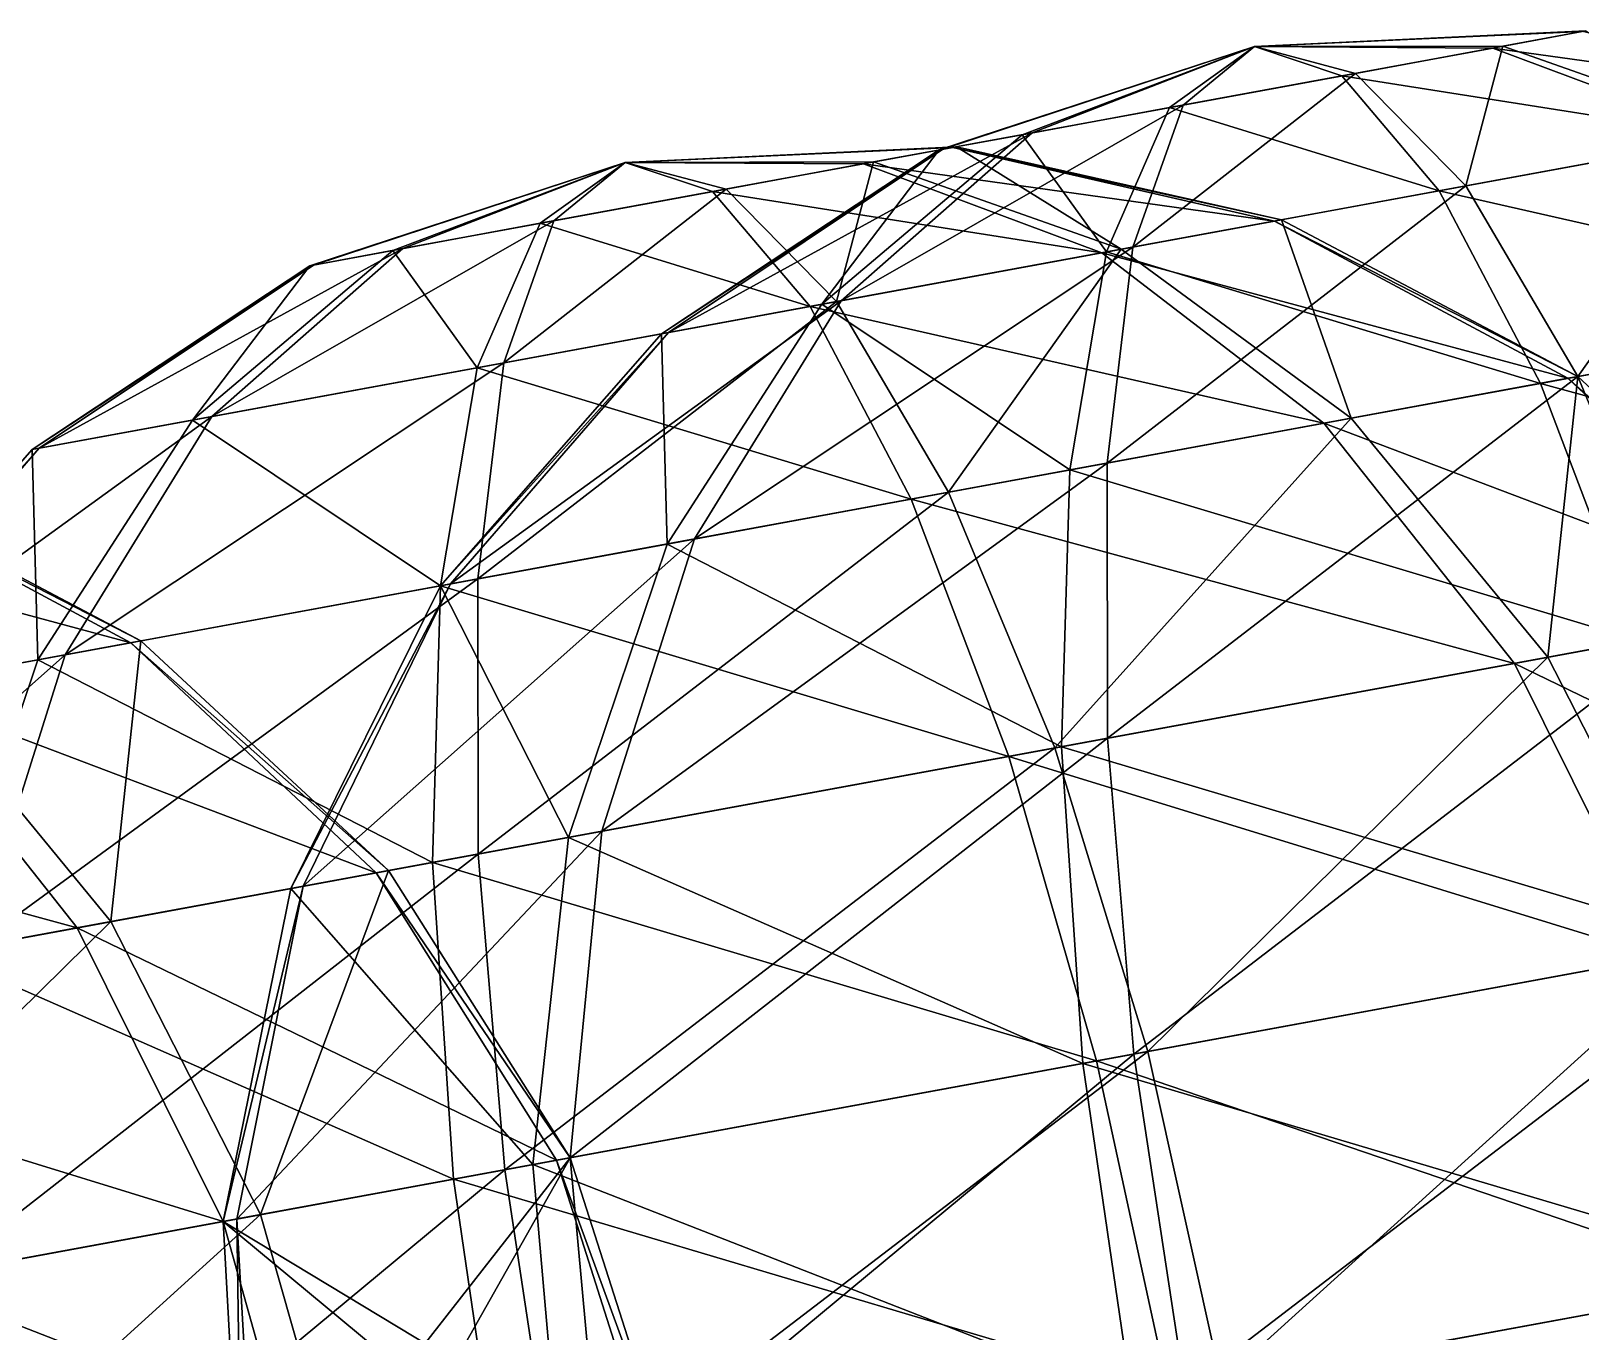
# Model space of a CAD drawing. Header units: metres. Extents: x -550 to 12, y -466 to 28.
# Drawn here: x -214.5 to -178.97, y -19.87 to 9.96 of the extents above; entities that cross this region are included whole.
import ezdxf

# ---------------------------------------------------------------- set-up
doc = ezdxf.new("R2010")
doc.units = ezdxf.units.M

msp = doc.modelspace()

# ---------------------------------------------------------------- linework, layer by layer
for points in [[(-180.74028, 9.613743, -774.7819), (-186.43863, 9.604259, -769.40955), (-178.83713, 9.964054, -771.2592), (-178.83702, 9.964154, -771.2591)], [(-178.83713, 9.964054, -771.2592), (-186.43863, 9.604259, -769.40955), (-178.9212, 9.948578, -767.24084), (-178.9211, 9.948678, -767.2407)], [(-178.9212, 9.948578, -767.24084), (-186.43863, 9.604259, -769.40955), (-180.96999, 9.571465, -763.80365), (-180.96988, 9.571565, -763.8035)], [(-171.54597, 8.258762, -765.22), (-178.9212, 9.948578, -767.24084), (-180.96999, 9.571465, -763.80365), (-180.96988, 9.571565, -763.8035)], [(-175.06017, 7.611912, -779.78815), (-180.74028, 9.613743, -774.7819), (-178.83713, 9.964054, -771.2592), (-178.83702, 9.964154, -771.2591)], [(-191.76688, 7.584103, -764.0372), (-186.43863, 9.604259, -769.40955), (-193.67003, 7.233791, -767.5599), (-193.66992, 7.233892, -767.55975)], [(-193.67003, 7.233791, -767.5599), (-186.43863, 9.604259, -769.40955), (-193.58597, 7.249268, -771.57825), (-193.58586, 7.249368, -771.5781)], [(-193.58597, 7.249268, -771.57825), (-186.43863, 9.604259, -769.40955), (-191.53719, 7.626381, -775.01544), (-191.53708, 7.626481, -775.0153)], [(-188.38643, 8.206333, -761.954), (-186.43863, 9.604259, -769.40955), (-191.76688, 7.584103, -764.0372), (-191.76677, 7.584203, -764.03705)], [(-191.53719, 7.626381, -775.01544), (-186.43863, 9.604259, -769.40955), (-188.07266, 8.264088, -776.9506), (-188.07256, 8.264188, -776.9505)], [(-184.4345, 8.933758, -761.86847), (-186.43863, 9.604259, -769.40955), (-188.38643, 8.206333, -761.954), (-188.38632, 8.206433, -761.95386)], [(-188.07266, 8.264088, -776.9506), (-186.43863, 9.604259, -769.40955), (-184.12073, 8.991512, -776.8651), (-184.12062, 8.991612, -776.865)], [(-184.12073, 8.991512, -776.8651), (-186.43863, 9.604259, -769.40955), (-180.74028, 9.613743, -774.7819), (-180.74017, 9.613843, -774.7818)], [(-180.96999, 9.571465, -763.80365), (-186.43863, 9.604259, -769.40955), (-184.4345, 8.933758, -761.86847), (-184.43439, 8.933858, -761.86835)], [(-181.59068, 6.409855, -783.81256), (-184.12073, 8.991512, -776.8651), (-180.74028, 9.613743, -774.7819), (-180.74017, 9.613843, -774.7818)], [(-181.59068, 6.409855, -783.81256), (-180.74028, 9.613743, -774.7819), (-175.06017, 7.611912, -779.78815), (-175.06006, 7.612012, -779.788)], [(-175.5039, 7.530233, -758.5798), (-180.96999, 9.571465, -763.80365), (-184.4345, 8.933758, -761.86847), (-184.43439, 8.933858, -761.86835)], [(-171.54597, 8.258762, -765.22), (-180.96999, 9.571465, -763.80365), (-175.5039, 7.530233, -758.5798), (-175.5038, 7.530334, -758.57965)], [(-189.22525, 5.004578, -783.9777), (-188.07266, 8.264088, -776.9506), (-184.12073, 8.991512, -776.8651), (-184.12062, 8.991612, -776.865)], [(-189.22525, 5.004578, -783.9777), (-184.12073, 8.991512, -776.8651), (-181.59068, 6.409855, -783.81256), (-181.59058, 6.409955, -783.81244)], [(-182.19684, 6.298279, -754.8414), (-184.4345, 8.933758, -761.86847), (-188.38643, 8.206333, -761.954), (-188.38632, 8.206433, -761.95386)], [(-175.5039, 7.530233, -758.5798), (-184.4345, 8.933758, -761.86847), (-182.19684, 6.298279, -754.8414), (-182.19673, 6.298379, -754.84125)], [(-195.91817, 3.772623, -780.2393), (-191.53719, 7.626381, -775.01544), (-188.07266, 8.264088, -776.9506), (-188.07256, 8.264188, -776.9505)], [(-195.91817, 3.772623, -780.2393), (-188.07266, 8.264088, -776.9506), (-189.22525, 5.004578, -783.9777), (-189.22514, 5.004678, -783.9776)], [(-189.8314, 4.893002, -755.00653), (-188.38643, 8.206333, -761.954), (-191.76688, 7.584103, -764.0372), (-191.76677, 7.584203, -764.03705)], [(-182.19684, 6.298279, -754.8414), (-188.38643, 8.206333, -761.954), (-189.8314, 4.893002, -755.00653), (-189.8313, 4.893102, -755.0064)], [(-199.87611, 3.044094, -773.5991), (-193.58597, 7.249268, -771.57825), (-191.53719, 7.626381, -775.01544), (-191.53708, 7.626481, -775.0153)], [(-199.87611, 3.044094, -773.5991), (-191.53719, 7.626381, -775.01544), (-195.91817, 3.772623, -780.2393), (-195.91806, 3.772723, -780.2392)], [(-189.8314, 4.893002, -755.00653), (-191.76688, 7.584103, -764.0372), (-196.36191, 3.690945, -759.03094), (-196.3618, 3.691045, -759.0308)], [(-196.36191, 3.690945, -759.03094), (-191.76688, 7.584103, -764.0372), (-193.67003, 7.233791, -767.5599), (-193.66992, 7.233892, -767.55975)], [(-170.41292, 3.619669, -754.0939), (-175.5039, 7.530233, -758.5798), (-182.19684, 6.298279, -754.8414), (-182.19673, 6.298379, -754.84125)], [(-179.02092, 2.035213, -789.7785), (-181.59068, 6.409855, -783.81256), (-175.06017, 7.611912, -779.78815), (-175.06006, 7.612012, -779.788)], [(-179.02092, 2.035213, -789.7785), (-175.06017, 7.611912, -779.78815), (-169.78537, 3.73518, -784.0871), (-169.78526, 3.73528, -784.087)], [(-195.17221, 6.957294, -1153.9713), (-200.87056, 6.947811, -1148.599), (-193.26906, 7.307606, -1150.4486), (-193.26895, 7.307706, -1150.4485)], [(-193.26906, 7.307606, -1150.4486), (-200.87056, 6.947811, -1148.599), (-193.35313, 7.292129, -1146.4303), (-193.35303, 7.29223, -1146.4302)], [(-193.35313, 7.292129, -1146.4303), (-200.87056, 6.947811, -1148.599), (-195.40192, 6.915016, -1142.993), (-195.40181, 6.915116, -1142.9929)], [(-200.03853, 3.014196, -765.8363), (-193.67003, 7.233791, -767.5599), (-193.58597, 7.249268, -771.57825), (-193.58586, 7.249368, -771.5781)], [(-200.03853, 3.014196, -765.8363), (-193.58597, 7.249268, -771.57825), (-199.87611, 3.044094, -773.5991), (-199.876, 3.044194, -773.599)], [(-196.36191, 3.690945, -759.03094), (-193.67003, 7.233791, -767.5599), (-200.03853, 3.014196, -765.8363), (-200.03842, 3.014296, -765.8362)], [(-185.9779, 5.602314, -1144.4094), (-193.35313, 7.292129, -1146.4303), (-195.40192, 6.915016, -1142.993), (-195.40181, 6.915116, -1142.9929)], [(-189.4921, 4.955463, -1158.9777), (-195.17221, 6.957294, -1153.9713), (-193.26906, 7.307606, -1150.4486), (-193.26895, 7.307706, -1150.4485)], [(-185.81548, 5.632212, -1152.1722), (-193.26906, 7.307606, -1150.4486), (-193.35313, 7.292129, -1146.4303), (-193.35303, 7.29223, -1146.4302)], [(-185.81548, 5.632212, -1152.1722), (-193.35313, 7.292129, -1146.4303), (-185.9779, 5.602314, -1144.4094), (-185.9778, 5.602414, -1144.4093)], [(-189.4921, 4.955463, -1158.9777), (-193.26906, 7.307606, -1150.4486), (-185.81548, 5.632212, -1152.1722), (-185.81537, 5.632312, -1152.1721)], [(-206.1988, 4.927654, -1143.2267), (-200.87056, 6.947811, -1148.599), (-208.10196, 4.577343, -1146.7494), (-208.10185, 4.577443, -1146.7493)], [(-208.10196, 4.577343, -1146.7494), (-200.87056, 6.947811, -1148.599), (-208.01788, 4.592819, -1150.7677), (-208.01778, 4.592919, -1150.7676)], [(-208.01788, 4.592819, -1150.7677), (-200.87056, 6.947811, -1148.599), (-205.96912, 4.969933, -1154.205), (-205.96901, 4.970033, -1154.2048)], [(-202.81836, 5.549885, -1141.1434), (-200.87056, 6.947811, -1148.599), (-206.1988, 4.927654, -1143.2267), (-206.1987, 4.927754, -1143.2266)], [(-205.96912, 4.969933, -1154.205), (-200.87056, 6.947811, -1148.599), (-202.5046, 5.607639, -1156.14), (-202.50449, 5.607739, -1156.1399)], [(-198.86642, 6.277309, -1141.058), (-200.87056, 6.947811, -1148.599), (-202.81836, 5.549885, -1141.1434), (-202.81825, 5.549985, -1141.1433)], [(-202.5046, 5.607639, -1156.14), (-200.87056, 6.947811, -1148.599), (-198.55266, 6.335064, -1156.0546), (-198.55255, 6.335164, -1156.0544)], [(-198.55266, 6.335064, -1156.0546), (-200.87056, 6.947811, -1148.599), (-195.17221, 6.957294, -1153.9713), (-195.1721, 6.957395, -1153.9712)], [(-195.40192, 6.915016, -1142.993), (-200.87056, 6.947811, -1148.599), (-198.86642, 6.277309, -1141.058), (-198.86632, 6.27741, -1141.0579)], [(-189.93584, 4.873785, -1137.7692), (-195.40192, 6.915016, -1142.993), (-198.86642, 6.277309, -1141.058), (-198.86632, 6.27741, -1141.0579)], [(-196.02261, 3.753407, -1163.0021), (-198.55266, 6.335064, -1156.0546), (-195.17221, 6.957294, -1153.9713), (-195.1721, 6.957395, -1153.9712)], [(-196.02261, 3.753407, -1163.0021), (-195.17221, 6.957294, -1153.9713), (-189.4921, 4.955463, -1158.9777), (-189.49199, 4.955564, -1158.9775)], [(-185.9779, 5.602314, -1144.4094), (-195.40192, 6.915016, -1142.993), (-189.93584, 4.873785, -1137.7692), (-189.93573, 4.873885, -1137.769)], [(-189.81781, 0.047852, -790.0121), (-189.22525, 5.004578, -783.9777), (-181.59068, 6.409855, -783.81256), (-181.59058, 6.409955, -783.81244)], [(-189.81781, 0.047852, -790.0121), (-181.59068, 6.409855, -783.81256), (-179.02092, 2.035213, -789.7785), (-179.02081, 2.035313, -789.7784)], [(-181.59068, 6.409855, -783.81256), (-181.59068, 6.409855, -783.81256), (-189.22525, 5.004578, -783.9777), (-189.22514, 5.004678, -783.9776)], [(-203.65717, 2.348129, -1163.1672), (-202.5046, 5.607639, -1156.14), (-198.55266, 6.335064, -1156.0546), (-198.55255, 6.335164, -1156.0544)], [(-203.65717, 2.348129, -1163.1672), (-198.55266, 6.335064, -1156.0546), (-196.02261, 3.753407, -1163.0021), (-196.0225, 3.753506, -1163.002)], [(-196.62877, 3.64183, -1134.0308), (-198.86642, 6.277309, -1141.058), (-202.81836, 5.549885, -1141.1434), (-202.81825, 5.549985, -1141.1433)], [(-189.93584, 4.873785, -1137.7692), (-198.86642, 6.277309, -1141.058), (-196.62877, 3.64183, -1134.0308), (-196.62866, 3.64193, -1134.0306)], [(-179.87816, 1.877422, -748.807), (-182.19684, 6.298279, -754.8414), (-189.8314, 4.893002, -755.00653), (-189.8313, 4.893102, -755.0064)], [(-170.41292, 3.619669, -754.0939), (-182.19684, 6.298279, -754.8414), (-179.87816, 1.877422, -748.807), (-179.87805, 1.877522, -748.8069)], [(-210.3501, 1.116175, -1159.4288), (-205.96912, 4.969933, -1154.205), (-202.5046, 5.607639, -1156.14), (-202.50449, 5.607739, -1156.1399)], [(-210.3501, 1.116175, -1159.4288), (-202.5046, 5.607639, -1156.14), (-203.65717, 2.348129, -1163.1672), (-203.65706, 2.348229, -1163.1671)], [(-204.26334, 2.236553, -1134.1959), (-202.81836, 5.549885, -1141.1434), (-206.1988, 4.927654, -1143.2267), (-206.1987, 4.927754, -1143.2266)], [(-196.62877, 3.64183, -1134.0308), (-202.81836, 5.549885, -1141.1434), (-204.26334, 2.236553, -1134.1959), (-204.26323, 2.236653, -1134.1958)], [(-179.24748, 1.993517, -1142.6741), (-185.9779, 5.602314, -1144.4094), (-189.93584, 4.873785, -1137.7692), (-189.93573, 4.873885, -1137.769)], [(-184.21732, 1.078731, -1163.2766), (-189.4921, 4.955463, -1158.9777), (-185.81548, 5.632212, -1152.1722), (-185.81537, 5.632312, -1152.1721)], [(-179.01779, 2.035795, -1153.6523), (-185.81548, 5.632212, -1152.1722), (-185.9779, 5.602314, -1144.4094), (-185.9778, 5.602414, -1144.4093)], [(-179.01779, 2.035795, -1153.6523), (-185.9779, 5.602314, -1144.4094), (-179.24748, 1.993517, -1142.6741), (-179.24738, 1.993617, -1142.674)], [(-184.21732, 1.078731, -1163.2766), (-185.81548, 5.632212, -1152.1722), (-179.01779, 2.035795, -1153.6523), (-179.01768, 2.035895, -1153.6522)], [(-199.28305, -1.694395, -784.7252), (-195.91817, 3.772623, -780.2393), (-189.22525, 5.004578, -783.9777), (-189.22514, 5.004678, -783.9776)], [(-199.28305, -1.694395, -784.7252), (-189.22525, 5.004578, -783.9777), (-189.81781, 0.047852, -790.0121), (-189.8177, 0.047952, -790.01196)], [(-214.30804, 0.387646, -1152.7886), (-208.01788, 4.592819, -1150.7677), (-205.96912, 4.969933, -1154.205), (-205.96901, 4.970033, -1154.2048)], [(-214.30804, 0.387646, -1152.7886), (-205.96912, 4.969933, -1154.205), (-210.3501, 1.116175, -1159.4288), (-210.34999, 1.116275, -1159.4287)], [(-204.26334, 2.236553, -1134.1959), (-206.1988, 4.927654, -1143.2267), (-210.79384, 1.034496, -1138.2203), (-210.79373, 1.034596, -1138.2202)], [(-210.79384, 1.034496, -1138.2203), (-206.1988, 4.927654, -1143.2267), (-208.10196, 4.577343, -1146.7494), (-208.10185, 4.577443, -1146.7493)], [(-184.84485, 0.963221, -1133.2833), (-189.93584, 4.873785, -1137.7692), (-196.62877, 3.64183, -1134.0308), (-196.62866, 3.64193, -1134.0306)], [(-190.67505, -0.10994, -749.0406), (-189.8314, 4.893002, -755.00653), (-196.36191, 3.690945, -759.03094), (-196.3618, 3.691045, -759.0308)], [(-193.45285, -0.621235, -1168.968), (-196.02261, 3.753407, -1163.0021), (-189.4921, 4.955463, -1158.9777), (-189.49199, 4.955564, -1158.9775)], [(-193.45285, -0.621235, -1168.968), (-189.4921, 4.955463, -1158.9777), (-184.21732, 1.078731, -1163.2766), (-184.21721, 1.078832, -1163.2765)], [(-179.87816, 1.877422, -748.807), (-189.8314, 4.893002, -755.00653), (-190.67505, -0.10994, -749.0406), (-190.67494, -0.10984, -749.04047)], [(-179.24748, 1.993517, -1142.6741), (-189.93584, 4.873785, -1137.7692), (-184.84485, 0.963221, -1133.2833), (-184.84474, 0.963321, -1133.2832)], [(-214.47046, 0.357748, -1145.0258), (-208.10196, 4.577343, -1146.7494), (-208.01788, 4.592819, -1150.7677), (-208.01778, 4.592919, -1150.7676)], [(-214.47046, 0.357748, -1145.0258), (-208.01788, 4.592819, -1150.7677), (-214.30804, 0.387646, -1152.7886), (-214.30794, 0.387746, -1152.7885)], [(-210.79384, 1.034496, -1138.2203), (-208.10196, 4.577343, -1146.7494), (-214.47046, 0.357748, -1145.0258), (-214.47035, 0.357848, -1145.0256)], [(-204.88042, -2.724691, -775.33453), (-199.87611, 3.044094, -773.5991), (-195.91817, 3.772623, -780.2393), (-195.91806, 3.772723, -780.2392)], [(-204.88042, -2.724691, -775.33453), (-195.91817, 3.772623, -780.2393), (-199.28305, -1.694395, -784.7252), (-199.28294, -1.694295, -784.7251)], [(-194.31009, -0.779026, -1127.9965), (-196.62877, 3.64183, -1134.0308), (-204.26334, 2.236553, -1134.1959), (-204.26323, 2.236653, -1134.1958)], [(-204.24976, -2.608597, -1169.2015), (-203.65717, 2.348129, -1163.1672), (-196.02261, 3.753407, -1163.0021), (-196.0225, 3.753506, -1163.002)], [(-204.24976, -2.608597, -1169.2015), (-196.02261, 3.753407, -1163.0021), (-193.45285, -0.621235, -1168.968), (-193.45274, -0.621135, -1168.9679)], [(-196.02261, 3.753407, -1163.0021), (-196.02261, 3.753407, -1163.0021), (-203.65717, 2.348129, -1163.1672), (-203.65706, 2.348229, -1163.1671)], [(-199.91058, -1.809906, -754.732), (-196.36191, 3.690945, -759.03094), (-200.03853, 3.014196, -765.8363), (-200.03842, 3.014296, -765.8362)], [(-190.67505, -0.10994, -749.0406), (-196.36191, 3.690945, -759.03094), (-199.91058, -1.809906, -754.732), (-199.91048, -1.809806, -754.7319)], [(-184.84485, 0.963221, -1133.2833), (-196.62877, 3.64183, -1134.0308), (-194.31009, -0.779026, -1127.9965), (-194.30998, -0.778926, -1127.9963)], [(-166.04396, -1.893728, -750.6518), (-170.41292, 3.619669, -754.0939), (-179.87816, 1.877422, -748.807), (-179.87805, 1.877522, -748.8069)], [(-176.58656, -3.834282, -794.3563), (-179.02092, 2.035213, -789.7785), (-169.78537, 3.73518, -784.0871), (-169.78526, 3.73528, -784.087)], [(-205.11012, -2.76697, -764.3562), (-200.03853, 3.014196, -765.8363), (-199.87611, 3.044094, -773.5991), (-199.876, 3.044194, -773.599)], [(-205.11012, -2.76697, -764.3562), (-199.87611, 3.044094, -773.5991), (-204.88042, -2.724691, -775.33453), (-204.88031, -2.724591, -775.3344)], [(-199.91058, -1.809906, -754.732), (-200.03853, 3.014196, -765.8363), (-205.11012, -2.76697, -764.3562), (-205.11002, -2.76687, -764.3561)], [(-213.71498, -4.350843, -1163.9147), (-210.3501, 1.116175, -1159.4288), (-203.65717, 2.348129, -1163.1672), (-203.65706, 2.348229, -1163.1671)], [(-213.71498, -4.350843, -1163.9147), (-203.65717, 2.348129, -1163.1672), (-204.24976, -2.608597, -1169.2015), (-204.24965, -2.608497, -1169.2014)], [(-205.107, -2.766388, -1128.23), (-204.26334, 2.236553, -1134.1959), (-210.79384, 1.034496, -1138.2203), (-210.79373, 1.034596, -1138.2202)], [(-194.31009, -0.779026, -1127.9965), (-204.26334, 2.236553, -1134.1959), (-205.107, -2.766388, -1128.23), (-205.10689, -2.766288, -1128.2299)], [(-177.63646, -4.027534, -744.1767), (-179.87816, 1.877422, -748.807), (-190.67505, -0.10994, -749.0406), (-190.67494, -0.10984, -749.04047)], [(-189.81, -6.268293, -794.6424), (-189.81781, 0.047852, -790.0121), (-179.02092, 2.035213, -789.7785), (-179.02081, 2.035313, -789.7784)], [(-179.02092, 2.035213, -789.7785), (-179.02092, 2.035213, -789.7785), (-189.81781, 0.047852, -790.0121), (-189.8177, 0.047952, -790.01196)], [(-189.81, -6.268293, -794.6424), (-179.02092, 2.035213, -789.7785), (-176.58656, -3.834282, -794.3563), (-176.58646, -3.834182, -794.3562)], [(-173.62053, -3.288326, -1141.3424), (-179.24748, 1.993517, -1142.6741), (-184.84485, 0.963221, -1133.2833), (-184.84474, 0.963321, -1133.2832)], [(-179.7073, -4.408705, -1166.5753), (-184.21732, 1.078731, -1163.2766), (-179.01779, 2.035795, -1153.6523), (-179.01768, 2.035895, -1153.6522)], [(-166.04396, -1.893728, -750.6518), (-179.87816, 1.877422, -748.807), (-177.63646, -4.027534, -744.1767), (-177.63635, -4.027434, -744.1766)], [(-179.7073, -4.408705, -1166.5753), (-179.01779, 2.035795, -1153.6523), (-173.33922, -3.236544, -1154.788), (-173.33911, -3.236444, -1154.7878)], [(-173.33922, -3.236544, -1154.788), (-179.01779, 2.035795, -1153.6523), (-179.24748, 1.993517, -1142.6741), (-179.24738, 1.993617, -1142.674)], [(-173.33922, -3.236544, -1154.788), (-179.24748, 1.993517, -1142.6741), (-173.62053, -3.288326, -1141.3424), (-173.62042, -3.288226, -1141.3423)], [(-219.31235, -5.38114, -1154.5239), (-214.30804, 0.387646, -1152.7886), (-210.3501, 1.116175, -1159.4288), (-210.34999, 1.116275, -1159.4287)], [(-219.31235, -5.38114, -1154.5239), (-210.3501, 1.116175, -1159.4288), (-213.71498, -4.350843, -1163.9147), (-213.71487, -4.350743, -1163.9146)], [(-191.0185, -6.49073, -1173.5458), (-193.45285, -0.621235, -1168.968), (-184.21732, 1.078731, -1163.2766), (-184.21721, 1.078832, -1163.2765)], [(-191.0185, -6.49073, -1173.5458), (-184.21732, 1.078731, -1163.2766), (-179.7073, -4.408705, -1166.5753), (-179.7072, -4.408605, -1166.5752)], [(-214.34253, -4.466354, -1133.9214), (-210.79384, 1.034496, -1138.2203), (-214.47046, 0.357748, -1145.0258), (-214.47035, 0.357848, -1145.0256)], [(-205.107, -2.766388, -1128.23), (-210.79384, 1.034496, -1138.2203), (-214.34253, -4.466354, -1133.9214), (-214.34242, -4.466254, -1133.9213)], [(-180.47589, -4.550177, -1129.8412), (-184.84485, 0.963221, -1133.2833), (-194.31009, -0.779026, -1127.9965), (-194.30998, -0.778926, -1127.9963)], [(-173.62053, -3.288326, -1141.3424), (-184.84485, 0.963221, -1133.2833), (-180.47589, -4.550177, -1129.8412), (-180.47578, -4.550077, -1129.8411)], [(-219.54205, -5.423418, -1143.5457), (-214.47046, 0.357748, -1145.0258), (-214.30804, 0.387646, -1152.7886), (-214.30794, 0.387746, -1152.7885)], [(-219.54205, -5.423418, -1143.5457), (-214.30804, 0.387646, -1152.7886), (-219.31235, -5.38114, -1154.5239), (-219.31224, -5.38104, -1154.5238)], [(-214.34253, -4.466354, -1133.9214), (-214.47046, 0.357748, -1145.0258), (-219.54205, -5.423418, -1143.5457), (-219.54195, -5.423318, -1143.5455)], [(-201.4025, -8.4021, -788.1673), (-199.28305, -1.694395, -784.7252), (-189.81781, 0.047852, -790.0121), (-189.8177, 0.047952, -790.01196)], [(-201.4025, -8.4021, -788.1673), (-189.81781, 0.047852, -790.0121), (-189.81, -6.268293, -794.6424), (-189.80989, -6.268193, -794.6423)], [(-190.85991, -6.461546, -744.46277), (-190.67505, -0.10994, -749.0406), (-199.91058, -1.809906, -754.732), (-199.91048, -1.809806, -754.7319)], [(-177.63646, -4.027534, -744.1767), (-190.67505, -0.10994, -749.0406), (-190.85991, -6.461546, -744.46277), (-190.8598, -6.461446, -744.46265)], [(-212.21037, -4.073896, -1027.4498), (-218.9408, -0.465099, -1029.1852), (-222.89873, -1.193628, -1022.545), (-222.89862, -1.193528, -1022.54486)], [(-211.98068, -4.031618, -1038.4281), (-218.77837, -0.435202, -1036.948), (-218.9408, -0.465099, -1029.1852), (-218.94069, -0.464999, -1029.185)], [(-211.98068, -4.031618, -1038.4281), (-218.9408, -0.465099, -1029.1852), (-212.21037, -4.073896, -1027.4498), (-212.21027, -4.073796, -1027.4497)], [(-217.1802, -4.988682, -1048.0524), (-218.77837, -0.435202, -1036.948), (-211.98068, -4.031618, -1038.4281), (-211.98058, -4.031518, -1038.428)], [(-204.24194, -8.924742, -1173.8318), (-204.24976, -2.608597, -1169.2015), (-193.45285, -0.621235, -1168.968), (-193.45274, -0.621135, -1168.9679)], [(-193.45285, -0.621235, -1168.968), (-193.45285, -0.621235, -1168.968), (-204.24976, -2.608597, -1169.2015), (-204.24965, -2.608497, -1169.2014)], [(-204.24194, -8.924742, -1173.8318), (-193.45285, -0.621235, -1168.968), (-191.0185, -6.49073, -1173.5458), (-191.01839, -6.49063, -1173.5457)], [(-192.06839, -6.683983, -1123.3662), (-194.31009, -0.779026, -1127.9965), (-205.107, -2.766388, -1128.23), (-205.10689, -2.766288, -1128.2299)], [(-180.47589, -4.550177, -1129.8412), (-194.31009, -0.779026, -1127.9965), (-192.06839, -6.683983, -1123.3662), (-192.06828, -6.683883, -1123.3661)], [(-212.21037, -4.073896, -1027.4498), (-222.89873, -1.193628, -1022.545), (-217.80774, -5.104193, -1018.0591), (-217.80763, -5.104093, -1018.05896)], [(-208.25786, -9.66395, -776.66614), (-204.88042, -2.724691, -775.33453), (-199.28305, -1.694395, -784.7252), (-199.28294, -1.694295, -784.7251)], [(-208.25786, -9.66395, -776.66614), (-199.28305, -1.694395, -784.7252), (-201.4025, -8.4021, -788.1673), (-201.40239, -8.401999, -788.1672)], [(-202.17108, -8.543571, -751.4333), (-199.91058, -1.809906, -754.732), (-205.11012, -2.76697, -764.3562), (-205.11002, -2.76687, -764.3561)], [(-190.85991, -6.461546, -744.46277), (-199.91058, -1.809906, -754.732), (-202.17108, -8.543571, -751.4333), (-202.17097, -8.543471, -751.43317)], [(-215.83443, -11.058548, -1167.3568), (-213.71498, -4.350843, -1163.9147), (-204.24976, -2.608597, -1169.2015), (-204.24965, -2.608497, -1169.2014)], [(-215.83443, -11.058548, -1167.3568), (-204.24976, -2.608597, -1169.2015), (-204.24194, -8.924742, -1173.8318), (-204.24184, -8.924642, -1173.8317)], [(-205.29184, -9.117994, -1123.6522), (-205.107, -2.766388, -1128.23), (-214.34253, -4.466354, -1133.9214), (-214.34242, -4.466254, -1133.9213)], [(-208.53917, -9.715733, -763.2205), (-205.11012, -2.76697, -764.3562), (-204.88042, -2.724691, -775.33453), (-204.88031, -2.724591, -775.3344)], [(-208.53917, -9.715733, -763.2205), (-204.88042, -2.724691, -775.33453), (-208.25786, -9.66395, -776.66614), (-208.25775, -9.66385, -776.666)], [(-202.17108, -8.543571, -751.4333), (-205.11012, -2.76697, -764.3562), (-208.53917, -9.715733, -763.2205), (-208.53906, -9.715632, -763.2204)], [(-192.06839, -6.683983, -1123.3662), (-205.107, -2.766388, -1128.23), (-205.29184, -9.117994, -1123.6522), (-205.29173, -9.117894, -1123.6521)], [(-169.48055, -9.883263, -1140.5054), (-173.62053, -3.288326, -1141.3424), (-180.47589, -4.550177, -1129.8412), (-180.47578, -4.550077, -1129.8411)], [(-176.26945, -11.132883, -1168.6489), (-179.7073, -4.408705, -1166.5753), (-173.33922, -3.236544, -1154.788), (-173.33911, -3.236444, -1154.7878)], [(-189.20235, -13.51342, -797.5531), (-189.81, -6.268293, -794.6424), (-176.58656, -3.834282, -794.3563), (-176.58646, -3.834182, -794.3562)], [(-176.58656, -3.834282, -794.3563), (-176.58656, -3.834282, -794.3563), (-189.81, -6.268293, -794.6424), (-189.80989, -6.268193, -794.6423)], [(-189.20235, -13.51342, -797.5531), (-176.58656, -3.834282, -794.3563), (-174.4535, -10.798632, -797.2341), (-174.4534, -10.798532, -797.23395)], [(-206.58342, -9.35574, -1026.1182), (-212.21037, -4.073896, -1027.4498), (-217.80774, -5.104193, -1018.0591), (-217.80763, -5.104093, -1018.05896)], [(-212.6702, -10.476118, -1051.3511), (-217.1802, -4.988682, -1048.0524), (-211.98068, -4.031618, -1038.4281), (-211.98058, -4.031518, -1038.428)], [(-212.6702, -10.476118, -1051.3511), (-211.98068, -4.031618, -1038.4281), (-206.30211, -9.303957, -1039.5637), (-206.302, -9.303857, -1039.5636)], [(-206.30211, -9.303957, -1039.5637), (-211.98068, -4.031618, -1038.4281), (-212.21037, -4.073896, -1027.4498), (-212.21027, -4.073796, -1027.4497)], [(-206.30211, -9.303957, -1039.5637), (-212.21037, -4.073896, -1027.4498), (-206.58342, -9.35574, -1026.1182), (-206.58331, -9.355639, -1026.118)], [(-175.62451, -11.014177, -741.266), (-177.63646, -4.027534, -744.1767), (-190.85991, -6.461546, -744.46277), (-190.8598, -6.461446, -744.46265)], [(-222.68979, -12.320398, -1155.8556), (-219.31235, -5.38114, -1154.5239), (-213.71498, -4.350843, -1163.9147), (-213.71487, -4.350743, -1163.9146)], [(-222.68979, -12.320398, -1155.8556), (-213.71498, -4.350843, -1163.9147), (-215.83443, -11.058548, -1167.3568), (-215.83432, -11.058448, -1167.3567)], [(-216.60301, -11.20002, -1130.6227), (-214.34253, -4.466354, -1133.9214), (-219.54205, -5.423418, -1143.5457), (-219.54195, -5.423318, -1143.5455)], [(-205.29184, -9.117994, -1123.6522), (-214.34253, -4.466354, -1133.9214), (-216.60301, -11.20002, -1130.6227), (-216.6029, -11.19992, -1130.6226)], [(-177.1267, -11.290674, -1127.6775), (-180.47589, -4.550177, -1129.8412), (-192.06839, -6.683983, -1123.3662), (-192.06828, -6.683883, -1123.3661)], [(-188.88544, -13.45508, -1176.4236), (-191.0185, -6.49073, -1173.5458), (-179.7073, -4.408705, -1166.5753), (-179.7072, -4.408605, -1166.5752)], [(-188.88544, -13.45508, -1176.4236), (-179.7073, -4.408705, -1166.5753), (-176.26945, -11.132883, -1168.6489), (-176.26935, -11.132783, -1168.6488)], [(-169.48055, -9.883263, -1140.5054), (-180.47589, -4.550177, -1129.8412), (-177.1267, -11.290674, -1127.6775), (-177.12659, -11.290574, -1127.6774)], [(-213.43878, -10.61759, -1014.617), (-217.80774, -5.104193, -1018.0591), (-227.27298, -6.846439, -1012.7722), (-227.27287, -6.846339, -1012.7721)], [(-223.98138, -12.558144, -1058.3215), (-217.1802, -4.988682, -1048.0524), (-212.6702, -10.476118, -1051.3511), (-212.67009, -10.476018, -1051.351)], [(-206.58342, -9.35574, -1026.1182), (-217.80774, -5.104193, -1018.0591), (-213.43878, -10.61759, -1014.617), (-213.43867, -10.61749, -1014.6169)], [(-202.13208, -15.893371, -790.3311), (-201.4025, -8.4021, -788.1673), (-189.81, -6.268293, -794.6424), (-189.80989, -6.268193, -794.6423)], [(-202.13208, -15.893371, -790.3311), (-189.81, -6.268293, -794.6424), (-189.20235, -13.51342, -797.5531), (-189.20224, -13.51332, -797.553)], [(-190.05644, -13.670626, -1120.4554), (-192.06839, -6.683983, -1123.3662), (-205.29184, -9.117994, -1123.6522), (-205.29173, -9.117894, -1123.6521)], [(-203.63428, -16.169868, -1176.7426), (-204.24194, -8.924742, -1173.8318), (-191.0185, -6.49073, -1173.5458), (-191.01839, -6.49063, -1173.5457)], [(-191.0185, -6.49073, -1173.5458), (-191.0185, -6.49073, -1173.5458), (-204.24194, -8.924742, -1173.8318), (-204.24184, -8.924642, -1173.8317)], [(-203.63428, -16.169868, -1176.7426), (-191.0185, -6.49073, -1173.5458), (-188.88544, -13.45508, -1176.4236), (-188.88533, -13.45498, -1176.4235)], [(-190.37335, -13.728966, -741.585), (-190.85991, -6.461546, -744.46277), (-202.17108, -8.543571, -751.4333), (-202.17097, -8.543471, -751.43317)], [(-177.1267, -11.290674, -1127.6775), (-192.06839, -6.683983, -1123.3662), (-190.05644, -13.670626, -1120.4554), (-190.05634, -13.670526, -1120.4553)], [(-175.62451, -11.014177, -741.266), (-190.85991, -6.461546, -744.46277), (-190.37335, -13.728966, -741.585), (-190.37325, -13.728866, -741.5849)], [(-213.43878, -10.61759, -1014.617), (-227.27298, -6.846439, -1012.7722), (-225.03128, -12.751396, -1008.1419), (-225.03117, -12.751296, -1008.1418)], [(-209.77824, -17.300781, -777.5032), (-208.25786, -9.66395, -776.66614), (-201.4025, -8.4021, -788.1673), (-201.40239, -8.401999, -788.1672)], [(-209.77824, -17.300781, -777.5032), (-201.4025, -8.4021, -788.1673), (-202.13208, -15.893371, -790.3311), (-202.13197, -15.89327, -790.331)], [(-202.98932, -16.05116, -749.3596), (-202.17108, -8.543571, -751.4333), (-208.53917, -9.715733, -763.2205), (-208.53906, -9.715632, -763.2204)], [(-190.37335, -13.728966, -741.585), (-202.17108, -8.543571, -751.4333), (-202.98932, -16.05116, -749.3596), (-202.98921, -16.051062, -749.3595)], [(-204.80528, -16.385414, -1120.7744), (-205.29184, -9.117994, -1123.6522), (-216.60301, -11.20002, -1130.6227), (-216.6029, -11.19992, -1130.6226)], [(-216.56403, -18.54982, -1169.5205), (-215.83443, -11.058548, -1167.3568), (-204.24194, -8.924742, -1173.8318), (-204.24184, -8.924642, -1173.8317)], [(-216.56403, -18.54982, -1169.5205), (-204.24194, -8.924742, -1173.8318), (-203.63428, -16.169868, -1176.7426), (-203.63417, -16.16977, -1176.7424)], [(-190.05644, -13.670626, -1120.4554), (-205.29184, -9.117994, -1123.6522), (-204.80528, -16.385414, -1120.7744), (-204.80518, -16.385315, -1120.7743)], [(-202.44344, -15.950676, -1025.2811), (-206.58342, -9.35574, -1026.1182), (-213.43878, -10.61759, -1014.617), (-213.43867, -10.61749, -1014.6169)], [(-209.23235, -17.200296, -1053.4247), (-212.6702, -10.476118, -1051.3511), (-206.30211, -9.303957, -1039.5637), (-206.302, -9.303857, -1039.5636)], [(-209.23235, -17.200296, -1053.4247), (-206.30211, -9.303957, -1039.5637), (-202.12965, -15.892921, -1040.2777), (-202.12955, -15.89282, -1040.2776)], [(-202.12965, -15.892921, -1040.2777), (-206.30211, -9.303957, -1039.5637), (-206.58342, -9.35574, -1026.1182), (-206.58331, -9.355639, -1026.118)], [(-202.12965, -15.892921, -1040.2777), (-206.58342, -9.35574, -1026.1182), (-202.44344, -15.950676, -1025.2811), (-202.44333, -15.950576, -1025.281)], [(-210.09201, -17.358538, -762.5066), (-208.53917, -9.715733, -763.2205), (-208.25786, -9.66395, -776.66614), (-208.25775, -9.66385, -776.666)], [(-210.09201, -17.358538, -762.5066), (-208.25786, -9.66395, -776.66614), (-209.77824, -17.300781, -777.5032), (-209.77814, -17.300682, -777.50305)], [(-202.98932, -16.05116, -749.3596), (-208.53917, -9.715733, -763.2205), (-210.09201, -17.358538, -762.5066), (-210.0919, -17.358438, -762.5065)], [(-210.08958, -17.358088, -1012.4532), (-213.43878, -10.61759, -1014.617), (-225.03128, -12.751396, -1008.1419), (-225.03117, -12.751296, -1008.1418)], [(-221.84833, -19.522493, -1061.1993), (-223.98138, -12.558144, -1058.3215), (-212.6702, -10.476118, -1051.3511), (-212.67009, -10.476018, -1051.351)], [(-221.84833, -19.522493, -1061.1993), (-212.6702, -10.476118, -1051.3511), (-209.23235, -17.200296, -1053.4247), (-209.23224, -17.200197, -1053.4246)], [(-202.44344, -15.950676, -1025.2811), (-213.43878, -10.61759, -1014.617), (-210.08958, -17.358088, -1012.4532), (-210.08948, -17.357988, -1012.45306)], [(-173.97943, -18.606384, -740.2732), (-175.62451, -11.014177, -741.266), (-190.37335, -13.728966, -741.585), (-190.37325, -13.728866, -741.5849)], [(-188.03622, -21.19379, -798.5459), (-189.20235, -13.51342, -797.5531), (-174.4535, -10.798632, -797.2341), (-174.4534, -10.798532, -797.23395)], [(-174.4535, -10.798632, -797.2341), (-174.4535, -10.798632, -797.2341), (-189.20235, -13.51342, -797.5531), (-189.20224, -13.51332, -797.553)], [(-188.03622, -21.19379, -798.5459), (-174.4535, -10.798632, -797.2341), (-172.7671, -18.383234, -798.21564), (-172.767, -18.383135, -798.2155)], [(-204.80528, -16.385414, -1120.7744), (-216.60301, -11.20002, -1130.6227), (-217.42126, -18.70761, -1128.5491), (-217.42116, -18.70751, -1128.549)], [(-175.0255, -18.798925, -1126.9395), (-177.1267, -11.290674, -1127.6775), (-190.05644, -13.670626, -1120.4554), (-190.05634, -13.670526, -1120.4553)], [(-187.19904, -21.039682, -1177.405), (-188.88544, -13.45508, -1176.4236), (-176.26945, -11.132883, -1168.6489), (-176.26935, -11.132783, -1168.6488)], [(-187.19904, -21.039682, -1177.405), (-176.26945, -11.132883, -1168.6489), (-174.13802, -18.635569, -1169.3562), (-174.13791, -18.63547, -1169.3561)], [(-210.08958, -17.358088, -1012.4532), (-225.03128, -12.751396, -1008.1419), (-223.01933, -19.738039, -1005.2312), (-223.01923, -19.73794, -1005.2311)], [(-202.46817, -23.850239, -1177.7354), (-203.63428, -16.169868, -1176.7426), (-188.88544, -13.45508, -1176.4236), (-188.88533, -13.45498, -1176.4235)], [(-188.88544, -13.45508, -1176.4236), (-188.88544, -13.45508, -1176.4236), (-203.63428, -16.169868, -1176.7426), (-203.63417, -16.16977, -1176.7424)], [(-202.46817, -23.850239, -1177.7354), (-188.88544, -13.45508, -1176.4236), (-187.19904, -21.039682, -1177.405), (-187.19893, -21.039583, -1177.4049)], [(-188.41136, -21.262833, -1119.4626), (-190.05644, -13.670626, -1120.4554), (-204.80528, -16.385414, -1120.7744), (-204.80518, -16.385315, -1120.7743)], [(-189.24855, -21.416939, -740.60345), (-190.37335, -13.728966, -741.585), (-202.98932, -16.05116, -749.3596), (-202.98921, -16.051062, -749.3595)], [(-201.42209, -23.657698, -791.06915), (-202.13208, -15.893371, -790.3311), (-189.20235, -13.51342, -797.5531), (-189.20224, -13.51332, -797.553)], [(-201.42209, -23.657698, -791.06915), (-189.20235, -13.51342, -797.5531), (-188.03622, -21.19379, -798.5459), (-188.03612, -21.193691, -798.5458)], [(-173.97943, -18.606384, -740.2732), (-190.37335, -13.728966, -741.585), (-189.24855, -21.416939, -740.60345), (-189.24844, -21.41684, -740.60333)], [(-175.0255, -18.798925, -1126.9395), (-190.05644, -13.670626, -1120.4554), (-188.41136, -21.262833, -1119.4626), (-188.41125, -21.262733, -1119.4625)], [(-200.07251, -23.409279, -1024.9956), (-202.44344, -15.950676, -1025.2811), (-210.08958, -17.358088, -1012.4532), (-210.08948, -17.357988, -1012.45306)], [(-209.33797, -25.114756, -777.7887), (-209.77824, -17.300781, -777.5032), (-202.13208, -15.893371, -790.3311), (-202.13197, -15.89327, -790.331)], [(-209.33797, -25.114756, -777.7887), (-202.13208, -15.893371, -790.3311), (-201.42209, -23.657698, -791.06915), (-201.42198, -23.657598, -791.06903)], [(-207.1009, -24.702982, -1054.132), (-209.23235, -17.200296, -1053.4247), (-202.12965, -15.892921, -1040.2777), (-202.12955, -15.89282, -1040.2776)], [(-207.1009, -24.702982, -1054.132), (-202.12965, -15.892921, -1040.2777), (-199.74767, -23.349487, -1040.5212), (-199.74756, -23.349388, -1040.5211)], [(-199.74767, -23.349487, -1040.5212), (-202.12965, -15.892921, -1040.2777), (-202.44344, -15.950676, -1025.2811), (-202.44333, -15.950576, -1025.281)], [(-199.74767, -23.349487, -1040.5212), (-202.44344, -15.950676, -1025.2811), (-200.07251, -23.409279, -1024.9956), (-200.0724, -23.40918, -1024.9955)], [(-215.85402, -26.314146, -1170.2585), (-216.56403, -18.54982, -1169.5205), (-203.63428, -16.169868, -1176.7426), (-203.63417, -16.16977, -1176.7424)], [(-215.85402, -26.314146, -1170.2585), (-203.63428, -16.169868, -1176.7426), (-202.46817, -23.850239, -1177.7354), (-202.46806, -23.85014, -1177.7352)], [(-202.30957, -23.821053, -748.65234), (-202.98932, -16.05116, -749.3596), (-210.09201, -17.358538, -762.5066), (-210.0919, -17.358438, -762.5065)], [(-189.24855, -21.416939, -740.60345), (-202.98932, -16.05116, -749.3596), (-202.30957, -23.821053, -748.65234), (-202.30946, -23.820953, -748.6522)], [(-203.68048, -24.073387, -1119.793), (-204.80528, -16.385414, -1120.7744), (-217.42126, -18.70761, -1128.5491), (-217.42116, -18.70751, -1128.549)], [(-188.41136, -21.262833, -1119.4626), (-204.80528, -16.385414, -1120.7744), (-203.68048, -24.073387, -1119.793), (-203.68037, -24.073288, -1119.7928)], [(-207.98839, -24.866339, -1011.71515), (-210.08958, -17.358088, -1012.4532), (-223.01933, -19.738039, -1005.2312), (-223.01923, -19.73794, -1005.2311)], [(-220.16193, -27.107096, -1062.1808), (-221.84833, -19.522493, -1061.1993), (-209.23235, -17.200296, -1053.4247), (-209.23224, -17.200197, -1053.4246)], [(-220.16193, -27.107096, -1062.1808), (-209.23235, -17.200296, -1053.4247), (-207.1009, -24.702982, -1054.132), (-207.1008, -24.702883, -1054.1318)], [(-209.66281, -25.17455, -762.26306), (-210.09201, -17.358538, -762.5066), (-209.77824, -17.300781, -777.5032), (-209.77814, -17.300682, -777.50305)], [(-202.30957, -23.821053, -748.65234), (-210.09201, -17.358538, -762.5066), (-209.66281, -25.17455, -762.26306), (-209.6627, -25.17445, -762.26294)], [(-200.07251, -23.409279, -1024.9956), (-210.08958, -17.358088, -1012.4532), (-207.98839, -24.866339, -1011.71515), (-207.98828, -24.86624, -1011.715)], [(-209.66281, -25.17455, -762.26306), (-209.77824, -17.300781, -777.5032), (-209.33797, -25.114756, -777.7887), (-209.33786, -25.114656, -777.7886)], [(-186.39114, -28.785994, -797.5531), (-188.03622, -21.19379, -798.5459), (-172.7671, -18.383234, -798.21564), (-172.767, -18.383135, -798.2155)], [(-172.7671, -18.383234, -798.21564), (-172.7671, -18.383234, -798.21564), (-188.03622, -21.19379, -798.5459), (-188.03612, -21.193691, -798.5458)], [(-186.39114, -28.785994, -797.5531), (-172.7671, -18.383234, -798.21564), (-171.6423, -26.071205, -797.2341), (-171.6422, -26.071106, -797.23395)], [(-203.68048, -24.073387, -1119.793), (-217.42126, -18.70761, -1128.5491), (-216.7415, -26.4775, -1127.8418), (-216.7414, -26.477402, -1127.8417)], [(-172.81332, -26.28675, -741.266), (-173.97943, -18.606384, -740.2732), (-189.24855, -21.416939, -740.60345), (-189.24844, -21.41684, -740.60333)], [(-174.3155, -26.563248, -1127.6775), (-175.0255, -18.798925, -1126.9395), (-188.41136, -21.262833, -1119.4626), (-188.41125, -21.262733, -1119.4625)], [(-186.07423, -28.727654, -1176.4236), (-187.19904, -21.039682, -1177.405), (-174.13802, -18.635569, -1169.3562), (-174.13791, -18.63547, -1169.3561)], [(-186.07423, -28.727654, -1176.4236), (-174.13802, -18.635569, -1169.3562), (-173.45825, -26.405457, -1168.6489), (-173.45815, -26.405357, -1168.6488)], [(-207.98839, -24.866339, -1011.71515), (-223.01933, -19.738039, -1005.2312), (-221.37425, -27.330246, -1004.2384), (-221.37415, -27.330147, -1004.2383)]]:
    msp.add_3dface(points)

doc.saveas('drawing.dxf')
